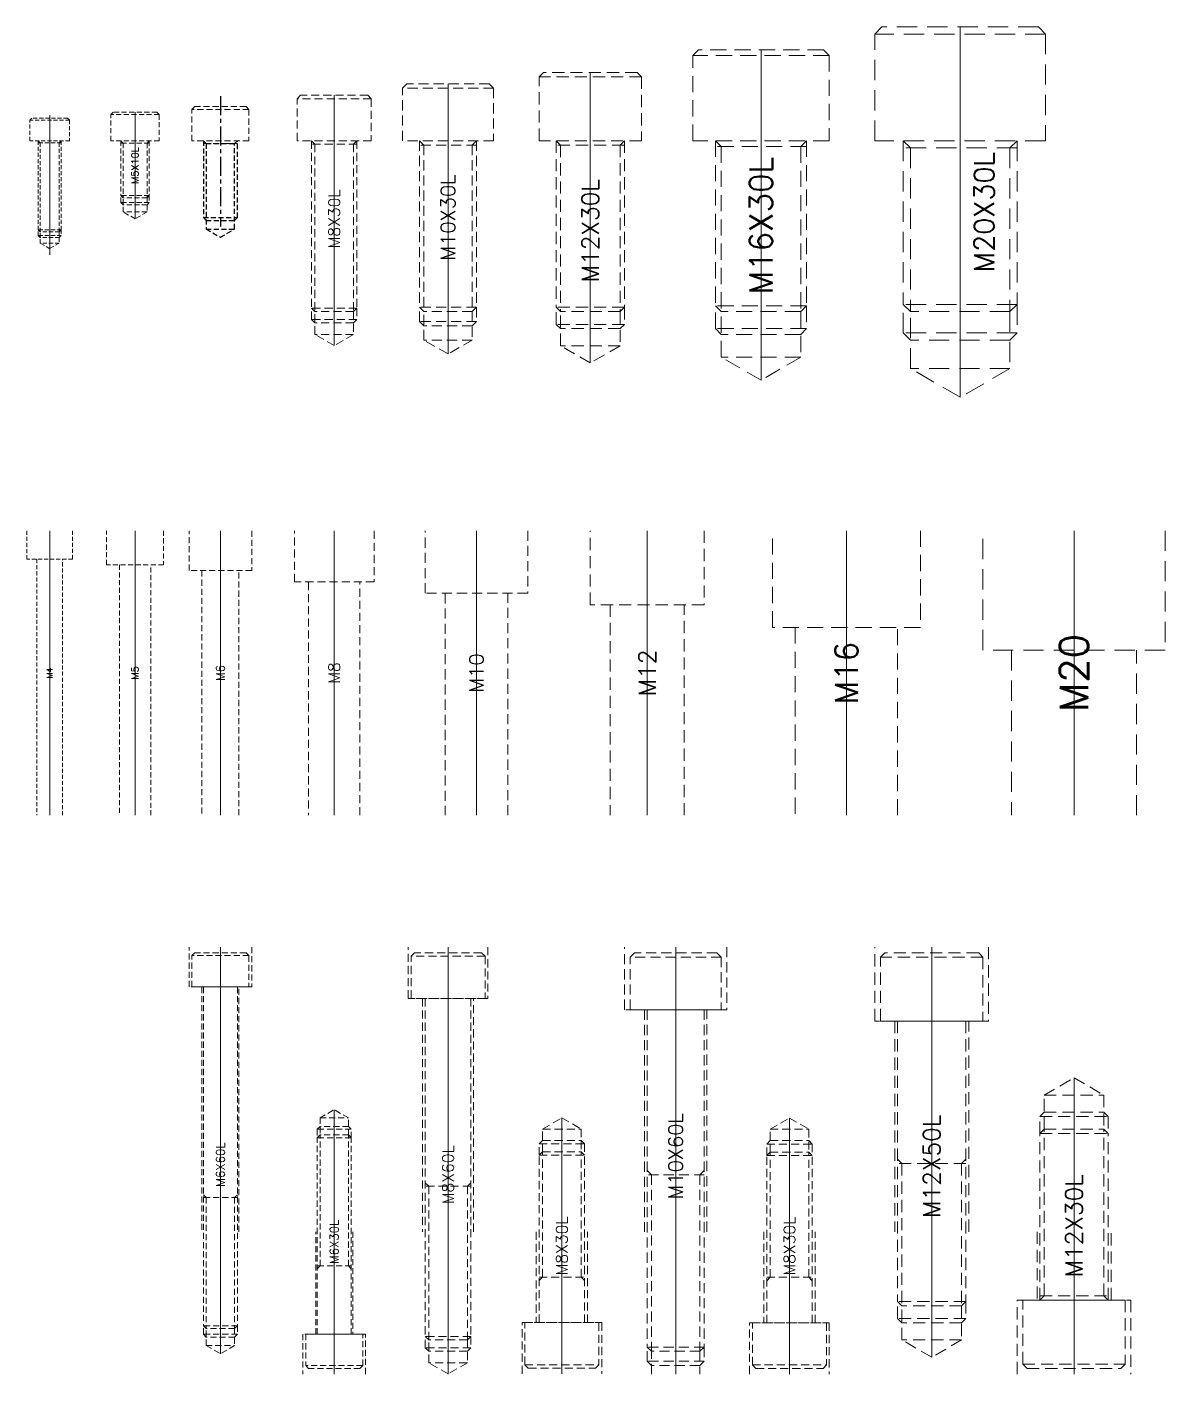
# Model space of a CAD drawing. Header units: millimetres. Extents: x -190 to 12889, y -227 to 3957.
# Drawn here: x 5207.6 to 5407.6, y -227 to 9.6 of the extents above; entities that cross this region are included whole.
import ezdxf
from ezdxf.enums import TextEntityAlignment as Align

# ---------------------------------------------------------------- set-up
doc = ezdxf.new("R2010")
doc.units = ezdxf.units.MM
doc.header["$LTSCALE"] = 0.7
doc.linetypes.add('CENTER', pattern=[50.8, 31.75, -6.35, 6.35, -6.35])
doc.linetypes.add('HIDDEN', pattern=[9.525, 6.35, -3.175])
doc.layers.get('0').update_dxf_attribs({"color": 255})
doc.layers.add('AM_5', color=10, linetype='Continuous', lineweight=25)
doc.layers.add('screw', color=33, linetype='Continuous', lineweight=13)
doc.layers.add('DTAM', color=6, linetype='CENTER')
doc.styles.add('TXT', font='txt.shx', dxfattribs={"bigfont": 'gbcbig.shx'})

# ---------------------------------------------------------------- blocks, each defined once
blk = doc.blocks.new('ML6')
at = {"layer": 'screw', "color": 8, "linetype": 'HIDDEN', "ltscale": 0.24}
for p, q in [((-5.5, -7), (-5.5, 0)), ((5.5, 0), (5.5, -7)), ((-5, -1.5), (-4.5, -1)), ((-5, -7), (-5, -1.5)), ((5, -1.5), (-5, -1.5)), ((4.5, -1), (-4.5, -1)), ((4.5, -1), (5, -1.5)), ((5, -1.5), (5, -7)), ((5.5, -7), (-5.5, -7)), ((5, -7), (-5, -7)), ((-3.25, -7), (-3.25, -50)), ((-3, -7), (-3, -66.5)), ((3, -7), (3, -66.5)), ((3.25, -50), (3.25, -7)), ((3, -44), (-3, -44)), ((-2.5, -67), (-3, -66.5)), ((2.5, -67), (-2.5, -67)), ((-2.5, -70), (-2.5, -67)), ((3, -66.5), (2.5, -67)), ((2.5, -67), (2.5, -70)), ((-2.5, -70), (0, -71.44)), ((-2.5, -70), (2.5, -70)), ((2.5, -70), (0, -71.44))]:
    blk.add_line(p, q, dxfattribs=at)
at = {"layer": 'screw', "color": 1, "linetype": 'CENTER', "ltscale": 3.81}
blk.add_line((0, 0), (0, -71.44), dxfattribs=at)
at = {"layer": 'screw', "color": 92, "linetype": 'HIDDEN', "ltscale": 0.24}
for p, q in [((-2.5, -44), (-3, -43.5)), ((-2.5, -44), (-2.5, -67)), ((3, -43.5), (2.5, -44)), ((2.5, -44), (2.5, -67)), ((-3, -68), (-3, -66.5)), ((3, -66.5), (-3, -66.5)), ((-2.5, -68.5), (-3, -68)), ((3, -68), (-3, -68)), ((2.5, -68.5), (-2.5, -68.5)), ((3, -68), (2.5, -68.5)), ((3, -66.5), (3, -68))]:
    blk.add_line(p, q, dxfattribs=at)
at = {"layer": 'screw', "color": 6, "linetype": 'HIDDEN', "ltscale": 0.24, "style": 'TXT'}
blk.add_text('M6X60L', height=1.5, rotation=90, dxfattribs=at).set_placement((0, -38.22), align=Align.MIDDLE)
blk = doc.blocks.new('MLD6')
at = {"layer": 'screw', "color": 8, "linetype": 'HIDDEN', "ltscale": 0.24}
for p, q in [((-2.5, 45), (0, 46.44)), ((-2.5, 45), (-2.5, 42)), ((-2.5, 45), (2.5, 45)), ((2.5, 45), (0, 46.44)), ((2.5, 42), (2.5, 45)), ((-2.5, 42), (-3, 41.5)), ((-3, 7), (-3, 41.5)), ((2.5, 42), (-2.5, 42)), ((3, 41.5), (2.5, 42)), ((3, 7), (3, 41.5)), ((-3.25, 7), (-3.25, 25)), ((3.25, 25), (3.25, 7)), ((3, 19), (-3, 19)), ((5.5, 7), (-5.5, 7)), ((-5.5, 7), (-5.5, 0)), ((5, 7), (-5, 7)), ((-5, 7), (-5, 1.5)), ((5, 1.5), (5, 7)), ((5.5, 0), (5.5, 7)), ((-5, 1.5), (-4.5, 1)), ((5, 1.5), (-5, 1.5)), ((4.5, 1), (-4.5, 1)), ((4.5, 1), (5, 1.5))]:
    blk.add_line(p, q, dxfattribs=at)
at = {"layer": 'screw', "color": 1, "linetype": 'CENTER', "ltscale": 3.81}
blk.add_line((0, 0), (0, 46.44), dxfattribs=at)
at = {"layer": 'screw', "color": 92, "linetype": 'HIDDEN', "ltscale": 0.24}
for p, q in [((-2.5, 43.5), (-3, 43)), ((-3, 43), (-3, 41.5)), ((3, 43), (-3, 43)), ((2.5, 43.5), (-2.5, 43.5)), ((3, 43), (2.5, 43.5)), ((3, 41.5), (3, 43)), ((3, 41.5), (-3, 41.5)), ((-2.5, 19), (-2.5, 42)), ((2.5, 19), (2.5, 42)), ((-2.5, 19), (-3, 18.5)), ((3, 18.5), (2.5, 19))]:
    blk.add_line(p, q, dxfattribs=at)
at = {"layer": 'screw', "color": 6, "linetype": 'HIDDEN', "ltscale": 0.24, "style": 'TXT'}
blk.add_text('M6X30L', height=1.5, rotation=90, dxfattribs=at).set_placement((0, 23.22), align=Align.MIDDLE)
blk = doc.blocks.new('ML8')
at = {"layer": 'screw', "color": 8, "linetype": 'HIDDEN', "ltscale": 0.32}
for p, q in [((-7, -9), (-7, 0)), ((7, 0), (7, -9)), ((-6.5, -1.6), (-5.9, -1)), ((-6.5, -9), (-6.5, -1.6)), ((6.5, -1.6), (-6.5, -1.6)), ((5.9, -1), (-5.9, -1)), ((5.9, -1), (6.5, -1.6)), ((6.5, -1.6), (6.5, -9)), ((7, -9), (-7, -9)), ((6.5, -9), (-6.5, -9)), ((-4.5, -9), (-4.5, -50)), ((-4, -9), (-4, -68.4)), ((4, -9), (4, -68.4)), ((4.5, -50), (4.5, -9)), ((4, -42), (-4, -42)), ((-3.4, -69), (-4, -68.4)), ((4, -68.4), (3.4, -69)), ((3.4, -69), (-3.4, -69)), ((-3.4, -73), (-3.4, -69)), ((3.4, -69), (3.4, -73)), ((0, -74.96), (-3.4, -73)), ((3.4, -73), (-3.4, -73)), ((3.4, -73), (0, -74.96))]:
    blk.add_line(p, q, dxfattribs=at)
at = {"layer": 'screw', "color": 1, "linetype": 'CENTER', "ltscale": 3.81}
blk.add_line((0, -75), (0, 0), dxfattribs=at)
at = {"layer": 'screw', "color": 92, "linetype": 'HIDDEN', "ltscale": 0.32}
for p, q in [((-3.4, -42), (-4, -41.4)), ((-3.4, -42), (-3.4, -69)), ((4, -41.4), (3.4, -42)), ((3.4, -42), (3.4, -69)), ((-4, -70.4), (-4, -68.4)), ((4, -68.4), (-4, -68.4)), ((4, -68.4), (4, -70.4)), ((-3.4, -71), (-4, -70.4)), ((4, -70.4), (-4, -70.4)), ((4, -70.4), (3.4, -71)), ((3.4, -71), (-3.4, -71))]:
    blk.add_line(p, q, dxfattribs=at)
at = {"layer": 'screw', "color": 6, "linetype": 'HIDDEN', "ltscale": 0.32, "style": 'TXT'}
blk.add_text('M8X60L', height=2, rotation=90, dxfattribs=at).set_placement((0, -39.98), align=Align.MIDDLE)
blk = doc.blocks.new('MLD8')
at = {"layer": 'screw', "color": 8, "linetype": 'HIDDEN', "ltscale": 0.32}
for p, q in [((-3.4, 43), (0, 44.96)), ((0, 44.96), (3.4, 43)), ((-3.4, 39), (-3.4, 43)), ((-3.4, 43), (3.4, 43)), ((3.4, 43), (3.4, 39)), ((-4, 38.4), (-3.4, 39)), ((-4, 9), (-4, 38.4)), ((-3.4, 39), (3.4, 39)), ((3.4, 39), (4, 38.4)), ((4, 9), (4, 38.4)), ((-4.5, 24.96), (-4.5, 9)), ((4.5, 9), (4.5, 24.96)), ((-4, 17), (4, 17)), ((-7, 0), (-7, 9)), ((-7, 9), (7, 9)), ((-6.5, 1.6), (-6.5, 9)), ((-6.5, 9), (6.5, 9)), ((6.5, 9), (6.5, 1.6)), ((7, 9), (7, 0)), ((-5.9, 1), (-6.5, 1.6)), ((-6.5, 1.6), (6.5, 1.6)), ((-5.9, 1), (5.9, 1)), ((6.5, 1.6), (5.9, 1))]:
    blk.add_line(p, q, dxfattribs=at)
at = {"layer": 'screw', "color": 1, "linetype": 'CENTER', "ltscale": 5.08}
blk.add_line((0, 0), (0, 44.96), dxfattribs=at)
at = {"layer": 'screw', "color": 92, "linetype": 'HIDDEN', "ltscale": 0.32}
for p, q in [((-4, 40.4), (-3.4, 41)), ((-4, 38.4), (-4, 40.4)), ((-4, 40.4), (4, 40.4)), ((-3.4, 41), (3.4, 41)), ((3.4, 41), (4, 40.4)), ((4, 40.4), (4, 38.4)), ((-4, 38.4), (4, 38.4)), ((-3.4, 17), (-3.4, 39)), ((3.4, 17), (3.4, 39)), ((-4, 16.4), (-3.4, 17)), ((3.4, 17), (4, 16.4))]:
    blk.add_line(p, q, dxfattribs=at)
at = {"layer": 'screw', "color": 6, "linetype": 'HIDDEN', "ltscale": 0.32, "style": 'TXT'}
blk.add_text('M8X30L', height=2, rotation=90, dxfattribs=at).set_placement((0, 22.48), align=Align.MIDDLE)
blk = doc.blocks.new('ML10')
at = {"layer": 'screw', "color": 8, "linetype": 'HIDDEN', "ltscale": 0.4}
for p, q in [((-9, -11), (-9, 0)), ((9, 0), (9, -11)), ((-8, -1.75), (-7.25, -1)), ((-8, -11), (-8, -1.75)), ((8, -1.75), (-8, -1.75)), ((7.25, -1), (-7.25, -1)), ((7.25, -1), (8, -1.75)), ((8, -1.75), (8, -11)), ((9, -11), (-9, -11)), ((8, -11), (-8, -11)), ((-5.5, -11), (-5.5, -50)), ((-5, -11), (-5, -70.25)), ((5, -11), (5, -70.25)), ((5.5, -50), (5.5, -11)), ((5, -40), (-5, -40)), ((-4.25, -71), (-5, -70.25)), ((5, -70.25), (4.25, -71)), ((4.25, -71), (-4.25, -71)), ((-4.25, -75), (-4.25, -71)), ((4.25, -71), (4.25, -75))]:
    blk.add_line(p, q, dxfattribs=at)
at = {"layer": 'screw', "color": 1, "linetype": 'CENTER', "ltscale": 6.35}
blk.add_line((0, 0), (0, -75), dxfattribs=at)
at = {"layer": 'screw', "color": 92, "linetype": 'HIDDEN', "ltscale": 0.4}
for p, q in [((-4.25, -40), (-5, -39.25)), ((-4.25, -40), (-4.25, -71)), ((5, -39.25), (4.25, -40)), ((4.25, -40), (4.25, -71)), ((-5, -72.75), (-5, -70.25)), ((5, -70.25), (-5, -70.25)), ((5, -70.25), (5, -72.75)), ((-4.25, -73.5), (-5, -72.75)), ((5, -72.75), (-5, -72.75)), ((5, -72.75), (4.25, -73.5)), ((4.25, -73.5), (-4.25, -73.5))]:
    blk.add_line(p, q, dxfattribs=at)
at = {"layer": 'screw', "color": 6, "linetype": 'HIDDEN', "ltscale": 0.4, "style": 'TXT'}
blk.add_text('M10X60L', height=2.5, rotation=90, dxfattribs=at).set_placement((0, -36.73), align=Align.MIDDLE)
blk = doc.blocks.new('MLD10')
at = {"layer": 'screw', "color": 8, "linetype": 'HIDDEN', "ltscale": 0.32}
for p, q in [((-3.4, 43), (0, 44.96)), ((0, 44.96), (3.4, 43)), ((-3.4, 39), (-3.4, 43)), ((-3.4, 43), (3.4, 43)), ((3.4, 43), (3.4, 39)), ((-4, 38.4), (-3.4, 39)), ((-4, 9), (-4, 38.4)), ((-3.4, 39), (3.4, 39)), ((3.4, 39), (4, 38.4)), ((4, 9), (4, 38.4)), ((-4.5, 25), (-4.5, 9)), ((4.5, 9), (4.5, 25)), ((-4, 17), (4, 17)), ((-7, 0), (-7, 9)), ((-7, 9), (7, 9)), ((-6.5, 1.6), (-6.5, 9)), ((-6.5, 9), (6.5, 9)), ((6.5, 9), (6.5, 1.6)), ((7, 9), (7, 0)), ((-5.9, 1), (-6.5, 1.6)), ((-6.5, 1.6), (6.5, 1.6)), ((-5.9, 1), (5.9, 1)), ((6.5, 1.6), (5.9, 1))]:
    blk.add_line(p, q, dxfattribs=at)
at = {"layer": 'screw', "color": 1, "linetype": 'CENTER', "ltscale": 5.08}
blk.add_line((0, 0), (0, 44.96), dxfattribs=at)
at = {"layer": 'screw', "color": 92, "linetype": 'HIDDEN', "ltscale": 0.32}
for p, q in [((-4, 40.4), (-3.4, 41)), ((-4, 38.4), (-4, 40.4)), ((-4, 40.4), (4, 40.4)), ((-3.4, 41), (3.4, 41)), ((3.4, 41), (4, 40.4)), ((4, 40.4), (4, 38.4)), ((-4, 38.4), (4, 38.4)), ((-3.4, 17), (-3.4, 39)), ((3.4, 17), (3.4, 39)), ((-4, 16.4), (-3.4, 17)), ((3.4, 17), (4, 16.4))]:
    blk.add_line(p, q, dxfattribs=at)
at = {"layer": 'screw', "color": 6, "linetype": 'HIDDEN', "ltscale": 0.32, "style": 'TXT'}
blk.add_text('M8X30L', height=2, rotation=90, dxfattribs=at).set_placement((0, 22.48), align=Align.MIDDLE)
blk = doc.blocks.new('ML12')
at = {"layer": 'screw', "color": 8, "linetype": 'HIDDEN', "ltscale": 0.48}
for p, q in [((-10, -13), (-10, 0)), ((10, 0), (10, -13)), ((-9, -1.75), (-8.25, -1)), ((-9, -13), (-9, -1.75)), ((9, -1.75), (-9, -1.75)), ((8.25, -1), (-8.25, -1)), ((8.25, -1), (9, -1.75)), ((9, -1.75), (9, -13)), ((10, -13), (-10, -13)), ((9, -13), (-9, -13)), ((-6.5, -13), (-6.5, -50)), ((-6, -13), (-6, -62.25)), ((6, -13), (6, -62.25)), ((6.5, -50), (6.5, -13)), ((6, -38), (-6, -38)), ((-5.25, -63), (-6, -62.25)), ((5.25, -63), (-5.25, -63)), ((-5.25, -69), (-5.25, -63)), ((6, -62.25), (5.25, -63)), ((5.25, -63), (5.25, -69)), ((0, -72.03), (-5.25, -69)), ((5.25, -69), (-5.25, -69)), ((5.25, -69), (0, -72.03))]:
    blk.add_line(p, q, dxfattribs=at)
at = {"layer": 'screw', "color": 1, "linetype": 'CENTER', "ltscale": 7.62}
blk.add_line((0, 0), (0, -72.03), dxfattribs=at)
at = {"layer": 'screw', "color": 92, "linetype": 'HIDDEN', "ltscale": 0.48}
for p, q in [((-5.25, -38), (-6, -37.25)), ((6, -37.25), (5.25, -38)), ((-5.25, -38), (-5.25, -63)), ((5.25, -38), (5.25, -63)), ((-6, -65.25), (-6, -62.25)), ((6, -62.25), (-6, -62.25)), ((6, -62.25), (6, -65.25)), ((-5.25, -66), (-6, -65.25)), ((6, -65.25), (-6, -65.25)), ((5.25, -66), (-5.25, -66)), ((6, -65.25), (5.25, -66))]:
    blk.add_line(p, q, dxfattribs=at)
at = {"layer": 'screw', "color": 6, "linetype": 'HIDDEN', "ltscale": 0.48, "style": 'TXT'}
blk.add_text('M12X50L', height=3, rotation=90, dxfattribs=at).set_placement((0, -38.52), align=Align.MIDDLE)
blk = doc.blocks.new('MLD12')
at = {"layer": 'screw', "color": 8, "linetype": 'HIDDEN', "ltscale": 0.48}
for p, q in [((-5.25, 36), (0, 39.03)), ((0, 39.03), (5.25, 36)), ((-5.25, 30), (-5.25, 36)), ((-5.25, 36), (5.25, 36)), ((5.25, 36), (5.25, 30)), ((-6, 29.25), (-5.25, 30)), ((-6, 0), (-6, 29.25)), ((-5.25, 30), (5.25, 30)), ((5.25, 30), (6, 29.25)), ((6, 0), (6, 29.25)), ((-6.5, 12), (-6.5, 0)), ((6.5, 0), (6.5, 12)), ((-10, -13), (-10, 0)), ((-10, 0), (10, 0)), ((-9, -11.25), (-9, 0)), ((-9, 0), (9, 0)), ((-6, 0.75), (6, 0.75)), ((9, 0), (9, -11.25)), ((10, 0), (10, -13)), ((-8.25, -12), (-9, -11.25)), ((-9, -11.25), (9, -11.25)), ((9, -11.25), (8.25, -12)), ((-8.25, -12), (8.25, -12))]:
    blk.add_line(p, q, dxfattribs=at)
at = {"layer": 'screw', "color": 1, "linetype": 'CENTER', "ltscale": 7.62}
blk.add_line((0, 39.03), (0, -13), dxfattribs=at)
at = {"layer": 'screw', "color": 92, "linetype": 'HIDDEN', "ltscale": 0.48}
for p, q in [((-6, 32.25), (-5.25, 33)), ((-6, 29.25), (-6, 32.25)), ((-6, 32.25), (6, 32.25)), ((-5.25, 33), (5.25, 33)), ((5.25, 33), (6, 32.25)), ((6, 32.25), (6, 29.25)), ((-6, 29.25), (6, 29.25)), ((-5.25, 0.75), (-5.25, 30)), ((5.25, 0.75), (5.25, 30)), ((-6, 0), (-5.25, 0.75)), ((5.25, 0.75), (6, 0))]:
    blk.add_line(p, q, dxfattribs=at)
at = {"layer": 'screw', "color": 6, "linetype": 'HIDDEN', "ltscale": 0.48, "style": 'TXT'}
blk.add_text('M12X30L', height=3, rotation=90, dxfattribs=at).set_placement((0, 13.02), align=Align.MIDDLE)
blk = doc.blocks.new('MB6')
at = {"layer": 'screw', "color": 8, "linetype": 'HIDDEN', "ltscale": 0.24}
for p, q in [((-5.5, -7), (-5.5, 0)), ((5.5, 0), (5.5, -7)), ((5.5, -7), (-5.5, -7)), ((-3.25, -7), (-3.25, -50)), ((3.25, -50), (3.25, -7))]:
    blk.add_line(p, q, dxfattribs=at)
at = {"layer": 'screw', "color": 1, "linetype": 'CENTER', "ltscale": 3.81}
blk.add_line((0, 0), (0, -50), dxfattribs=at)
at = {"layer": 'screw', "color": 6, "linetype": 'HIDDEN', "ltscale": 0.24, "style": 'TXT'}
blk.add_text('M6', height=1.5, rotation=90, dxfattribs=at).set_placement((0, -25), align=Align.MIDDLE)
blk = doc.blocks.new('MB8')
at = {"layer": 'screw', "color": 8, "linetype": 'HIDDEN', "ltscale": 0.32}
for p, q in [((-7, -9), (-7, 0)), ((7, 0), (7, -9)), ((7, -9), (-7, -9)), ((-4.5, -9), (-4.5, -50)), ((4.5, -50), (4.5, -9))]:
    blk.add_line(p, q, dxfattribs=at)
at = {"layer": 'screw', "color": 1, "linetype": 'CENTER', "ltscale": 5.08}
blk.add_line((0, 0), (0, -50), dxfattribs=at)
at = {"layer": 'screw', "color": 6, "linetype": 'HIDDEN', "ltscale": 0.32, "style": 'TXT'}
blk.add_text('M8', height=2, rotation=90, dxfattribs=at).set_placement((0, -25), align=Align.MIDDLE)
blk = doc.blocks.new('MB10')
at = {"layer": 'screw', "color": 8, "linetype": 'HIDDEN', "ltscale": 0.4}
for p, q in [((-9, -11), (-9, 0)), ((9, 0), (9, -11)), ((9, -11), (-9, -11)), ((-5.5, -11), (-5.5, -50)), ((5.5, -50), (5.5, -11))]:
    blk.add_line(p, q, dxfattribs=at)
at = {"layer": 'screw', "color": 1, "linetype": 'CENTER', "ltscale": 6.35}
blk.add_line((0, 0), (0, -50), dxfattribs=at)
at = {"layer": 'screw', "color": 6, "linetype": 'HIDDEN', "ltscale": 0.4, "style": 'TXT'}
blk.add_text('M10', height=2.5, rotation=90, dxfattribs=at).set_placement((0, -25), align=Align.MIDDLE)
blk = doc.blocks.new('MB12')
at = {"layer": 'screw', "color": 8, "linetype": 'HIDDEN', "ltscale": 0.48}
for p, q in [((-10, -13), (-10, 0)), ((10, 0), (10, -13)), ((10, -13), (-10, -13)), ((-6.5, -13), (-6.5, -50)), ((6.5, -50), (6.5, -13))]:
    blk.add_line(p, q, dxfattribs=at)
at = {"layer": 'screw', "color": 1, "linetype": 'CENTER', "ltscale": 6.35}
blk.add_line((0, 0), (0, -50), dxfattribs=at)
at = {"layer": 'screw', "color": 6, "linetype": 'HIDDEN', "ltscale": 0.48, "style": 'TXT'}
blk.add_text('M12', height=3, rotation=90, dxfattribs=at).set_placement((0, -25), align=Align.MIDDLE)
blk = doc.blocks.new('MB16')
at = {"layer": 'screw', "color": 8, "linetype": 'HIDDEN', "ltscale": 0.64}
for p, q in [((-13, -17), (-13, 0)), ((13, 0), (13, -17)), ((13, -17), (-13, -17)), ((-9, -17), (-9, -50)), ((9, -50), (9, -17))]:
    blk.add_line(p, q, dxfattribs=at)
at = {"layer": 'screw', "color": 1, "linetype": 'CENTER', "ltscale": 6.35}
blk.add_line((0, 0), (0, -50), dxfattribs=at)
at = {"layer": 'screw', "color": 6, "linetype": 'HIDDEN', "ltscale": 0.64, "style": 'TXT'}
blk.add_text('M16', height=4, rotation=90, dxfattribs=at).set_placement((0, -25), align=Align.MIDDLE)
blk = doc.blocks.new('MB20')
at = {"layer": 'screw', "color": 8, "linetype": 'HIDDEN', "ltscale": 0.8}
for p, q in [((-16, -21), (-16, 0)), ((16, 0), (16, -21)), ((16, -21), (-16, -21)), ((-11, -21), (-11, -50)), ((11, -50), (11, -21))]:
    blk.add_line(p, q, dxfattribs=at)
at = {"layer": 'screw', "color": 1, "linetype": 'CENTER', "ltscale": 6.35}
blk.add_line((0, 0), (0, -50), dxfattribs=at)
at = {"layer": 'screw', "color": 6, "linetype": 'HIDDEN', "ltscale": 0.8, "style": 'TXT'}
blk.add_text('M20', height=5, rotation=90, dxfattribs=at).set_placement((0, -25), align=Align.MIDDLE)
blk = doc.blocks.new('MT6')
at = {"layer": 'AM_5', "color": 94, "linetype": 'HIDDEN', "ltscale": 0.2}
for p, q in [((-3, 0), (-3, -13.5)), ((3, -13.5), (3, 0)), ((-3, -13.5), (-2.5, -14)), ((-3, -13.5), (3, -13.5)), ((-2.5, -14), (2.5, -14)), ((2.5, -14), (3, -13.5))]:
    blk.add_line(p, q, dxfattribs=at)
at = {"layer": 'AM_5', "color": 8, "linetype": 'HIDDEN', "ltscale": 0.2}
for p, q in [((-3, 0), (-2.5, -0.5)), ((2.5, -0.5), (3, 0)), ((-2.5, -0.5), (2.5, -0.5)), ((-2.5, -0.5), (-2.5, -15.5)), ((2.5, -15.5), (2.5, -0.5)), ((-2.5, -15.5), (0, -16.94)), ((-2.5, -15.5), (2.5, -15.5)), ((0, -16.94), (2.5, -15.5))]:
    blk.add_line(p, q, dxfattribs=at)
at = {"layer": 'DTAM', "color": 1, "linetype": 'CENTER', "ltscale": 0.15}
blk.add_line((0, 7.85), (0, -15.04), dxfattribs=at)
at = {"layer": 'screw', "color": 8, "linetype": 'HIDDEN', "ltscale": 0.24}
for p, q in [((-5, 5.5), (-4.5, 6)), ((-5, 0), (-5, 5.5)), ((5, 5.5), (-5, 5.5)), ((4.5, 6), (-4.5, 6)), ((4.5, 6), (5, 5.5)), ((5, 5.5), (5, 0)), ((5, 0), (-5, 0)), ((3, -0.5), (-3, -0.5))]:
    blk.add_line(p, q, dxfattribs=at)
at = {"layer": 'screw', "color": 92, "linetype": 'HIDDEN', "ltscale": 0.24}
for p, q in [((-2.5, -0.5), (-3, 0)), ((3, 0), (2.5, -0.5))]:
    blk.add_line(p, q, dxfattribs=at)
blk = doc.blocks.new('MT8')
at = {"layer": 'screw', "color": 8, "linetype": 'HIDDEN', "ltscale": 0.32}
for p, q in [((-6.5, 7.4), (-5.9, 8)), ((-6.5, 0), (-6.5, 7.4)), ((6.5, 7.4), (-6.5, 7.4)), ((5.9, 8), (-5.9, 8)), ((5.9, 8), (6.5, 7.4)), ((6.5, 7.4), (6.5, 0)), ((6.5, 0), (-6.5, 0)), ((-4, 0), (-4, -29.4)), ((4, 0), (4, -29.4)), ((4, -0.6), (-4, -0.6)), ((-3.4, -30), (-4, -29.4)), ((3.4, -30), (-3.4, -30)), ((-3.4, -34), (-3.4, -30)), ((4, -29.4), (3.4, -30)), ((3.4, -30), (3.4, -34)), ((0, -35.96), (-3.4, -34)), ((3.4, -34), (-3.4, -34)), ((3.4, -34), (0, -35.96))]:
    blk.add_line(p, q, dxfattribs=at)
at = {"layer": 'screw', "color": 1, "linetype": 'CENTER', "ltscale": 5.08}
blk.add_line((0, 8), (0, -35.96), dxfattribs=at)
at = {"layer": 'screw', "color": 92, "linetype": 'HIDDEN', "ltscale": 0.32}
for p, q in [((-3.4, -0.6), (-4, 0)), ((4, 0), (3.4, -0.6)), ((-3.4, -0.6), (-3.4, -30)), ((3.4, -0.6), (3.4, -30)), ((-4, -31.4), (-4, -29.4)), ((4, -29.4), (-4, -29.4)), ((4, -29.4), (4, -31.4)), ((-3.4, -32), (-4, -31.4)), ((4, -31.4), (-4, -31.4)), ((3.4, -32), (-3.4, -32)), ((4, -31.4), (3.4, -32))]:
    blk.add_line(p, q, dxfattribs=at)
at = {"layer": 'screw', "color": 6, "linetype": 'HIDDEN', "ltscale": 0.32, "style": 'TXT'}
blk.add_text('M8X30L', height=2, rotation=90, dxfattribs=at).set_placement((0, -13.72), align=Align.MIDDLE)
blk = doc.blocks.new('MT10')
at = {"layer": 'screw', "color": 8, "linetype": 'HIDDEN', "ltscale": 0.4}
for p, q in [((-8, 9.25), (-7.25, 10)), ((7.25, 10), (-7.25, 10)), ((7.25, 10), (8, 9.25)), ((-8, 0), (-8, 9.25)), ((8, 9.25), (-8, 9.25)), ((8, 9.25), (8, 0)), ((8, 0), (-8, 0)), ((-5, 0), (-5, -29.25)), ((5, 0), (5, -29.25)), ((5, -0.75), (-5, -0.75)), ((-4.25, -30), (-5, -29.25)), ((4.25, -30), (-4.25, -30)), ((-4.25, -35), (-4.25, -30)), ((5, -29.25), (4.25, -30)), ((4.25, -30), (4.25, -35)), ((0, -37.45), (-4.25, -35)), ((4.25, -35), (-4.25, -35)), ((4.25, -35), (0, -37.45))]:
    blk.add_line(p, q, dxfattribs=at)
at = {"layer": 'screw', "color": 1, "linetype": 'CENTER', "ltscale": 6.35}
blk.add_line((0, 10), (0, -37.45), dxfattribs=at)
at = {"layer": 'screw', "color": 92, "linetype": 'HIDDEN', "ltscale": 0.4}
for p, q in [((-4.25, -0.75), (-5, 0)), ((5, 0), (4.25, -0.75)), ((-4.25, -0.75), (-4.25, -30)), ((4.25, -0.75), (4.25, -30)), ((-5, -31.75), (-5, -29.25)), ((5, -29.25), (-5, -29.25)), ((5, -29.25), (5, -31.75)), ((-4.25, -32.5), (-5, -31.75)), ((5, -31.75), (-5, -31.75)), ((4.25, -32.5), (-4.25, -32.5)), ((5, -31.75), (4.25, -32.5))]:
    blk.add_line(p, q, dxfattribs=at)
at = {"layer": 'screw', "color": 6, "linetype": 'HIDDEN', "ltscale": 0.4, "style": 'TXT'}
blk.add_text('M10X30L', height=2.5, rotation=90, dxfattribs=at).set_placement((0, -13.47), align=Align.MIDDLE)
blk = doc.blocks.new('MT12')
at = {"layer": 'screw', "color": 8, "linetype": 'HIDDEN', "ltscale": 0.48}
for p, q in [((-9, 11.25), (-8.25, 12)), ((8.25, 12), (-8.25, 12)), ((8.25, 12), (9, 11.25)), ((-9, 0), (-9, 11.25)), ((9, 11.25), (-9, 11.25)), ((9, 11.25), (9, 0)), ((9, 0), (-9, 0)), ((-6, 0), (-6, -29.25)), ((6, 0), (6, -29.25)), ((6, -0.75), (-6, -0.75)), ((-5.25, -30), (-6, -29.25)), ((5.25, -30), (-5.25, -30)), ((-5.25, -36), (-5.25, -30)), ((6, -29.25), (5.25, -30)), ((5.25, -30), (5.25, -36)), ((0, -39.03), (-5.25, -36)), ((5.25, -36), (-5.25, -36)), ((5.25, -36), (0, -39.03))]:
    blk.add_line(p, q, dxfattribs=at)
at = {"layer": 'screw', "color": 1, "linetype": 'CENTER', "ltscale": 7.62}
blk.add_line((0, 12), (0, -39.03), dxfattribs=at)
at = {"layer": 'screw', "color": 92, "linetype": 'HIDDEN', "ltscale": 0.48}
for p, q in [((-5.25, -0.75), (-6, 0)), ((6, 0), (5.25, -0.75)), ((-5.25, -0.75), (-5.25, -30)), ((5.25, -0.75), (5.25, -30)), ((-6, -32.25), (-6, -29.25)), ((6, -29.25), (-6, -29.25)), ((6, -29.25), (6, -32.25)), ((-5.25, -33), (-6, -32.25)), ((6, -32.25), (-6, -32.25)), ((5.25, -33), (-5.25, -33)), ((6, -32.25), (5.25, -33))]:
    blk.add_line(p, q, dxfattribs=at)
at = {"layer": 'screw', "color": 6, "linetype": 'HIDDEN', "ltscale": 0.48, "style": 'TXT'}
blk.add_text('M12X30L', height=3, rotation=90, dxfattribs=at).set_placement((0, -15.82), align=Align.MIDDLE)
blk = doc.blocks.new('MT16')
at = {"layer": 'screw', "color": 8, "linetype": 'HIDDEN', "ltscale": 0.64}
for p, q in [((-12, 15), (-11, 16)), ((-12, 0), (-12, 15)), ((12, 15), (-12, 15)), ((11, 16), (-11, 16)), ((11, 16), (12, 15)), ((12, 15), (12, 0)), ((12, 0), (-12, 0)), ((-8, 0), (-8, -29)), ((8, 0), (8, -29)), ((8, -1), (-8, -1)), ((-7, -30), (-8, -29)), ((7, -30), (-7, -30)), ((-7, -38), (-7, -30)), ((8, -29), (7, -30)), ((7, -30), (7, -38)), ((0, -42.04), (-7, -38)), ((7, -38), (-7, -38)), ((7, -38), (0, -42.04))]:
    blk.add_line(p, q, dxfattribs=at)
at = {"layer": 'screw', "color": 1, "linetype": 'CENTER', "ltscale": 10.16}
blk.add_line((0, 16), (0, -42.04), dxfattribs=at)
at = {"layer": 'screw', "color": 92, "linetype": 'HIDDEN', "ltscale": 0.64}
for p, q in [((-7, -1), (-8, 0)), ((8, 0), (7, -1)), ((-7, -1), (-7, -30)), ((7, -1), (7, -30)), ((-8, -33), (-8, -29)), ((8, -29), (-8, -29)), ((8, -29), (8, -33)), ((-7, -34), (-8, -33)), ((8, -33), (-8, -33)), ((8, -33), (7, -34)), ((7, -34), (-7, -34))]:
    blk.add_line(p, q, dxfattribs=at)
at = {"layer": 'screw', "color": 6, "linetype": 'HIDDEN', "ltscale": 0.64, "style": 'TXT'}
blk.add_text('M16X30L', height=4, rotation=90, dxfattribs=at).set_placement((0, -14.9), align=Align.MIDDLE)
blk = doc.blocks.new('MT20')
at = {"layer": 'screw', "color": 8, "linetype": 'HIDDEN', "ltscale": 0.8}
for p, q in [((-15, 18.75), (-13.75, 20)), ((13.75, 20), (-13.75, 20)), ((13.75, 20), (15, 18.75)), ((-15, 0), (-15, 18.75)), ((15, 18.75), (-15, 18.75)), ((15, 18.75), (15, 0)), ((15, 0), (-15, 0)), ((-10, 0), (-10, -28.75)), ((10, 0), (10, -28.75)), ((10, -1.25), (-10, -1.25)), ((-8.75, -30), (-10, -28.75)), ((8.75, -30), (-8.75, -30)), ((-8.75, -40), (-8.75, -30)), ((10, -28.75), (8.75, -30)), ((8.75, -30), (8.75, -40)), ((0, -45.05), (-8.75, -40)), ((8.75, -40), (-8.75, -40)), ((8.75, -40), (0, -45.05))]:
    blk.add_line(p, q, dxfattribs=at)
at = {"layer": 'screw', "color": 1, "linetype": 'CENTER', "ltscale": 12.7}
blk.add_line((0, 20), (0, -45.05), dxfattribs=at)
at = {"layer": 'screw', "color": 92, "linetype": 'HIDDEN', "ltscale": 0.8}
for p, q in [((-8.75, -1.25), (-10, 0)), ((10, 0), (8.75, -1.25)), ((-8.75, -1.25), (-8.75, -30)), ((8.75, -1.25), (8.75, -30)), ((-10, -33.75), (-10, -28.75)), ((10, -28.75), (-10, -28.75)), ((10, -28.75), (10, -33.75)), ((-8.75, -35), (-10, -33.75)), ((10, -33.75), (-10, -33.75)), ((8.75, -35), (-8.75, -35)), ((10, -33.75), (8.75, -35))]:
    blk.add_line(p, q, dxfattribs=at)
at = {"layer": 'screw', "color": 6, "linetype": 'HIDDEN', "ltscale": 0.8, "style": 'TXT'}
blk.add_text('M20X30L', height=3.5, rotation=90, dxfattribs=at).set_placement((4.21, -12.53), align=Align.MIDDLE)
blk = doc.blocks.new('MB5')
at = {"layer": 'screw', "color": 8, "linetype": 'HIDDEN', "ltscale": 0.2}
for p, q in [((-5, -6), (-5, 0)), ((5, 0), (5, -6)), ((5, -6), (-5, -6)), ((-2.75, -6), (-2.75, -50)), ((2.75, -50), (2.75, -6))]:
    blk.add_line(p, q, dxfattribs=at)
at = {"layer": 'screw', "color": 1, "linetype": 'CENTER', "ltscale": 3.175}
blk.add_line((0, 0), (0, -50), dxfattribs=at)
at = {"layer": 'screw', "color": 6, "linetype": 'HIDDEN', "ltscale": 0.2, "style": 'TXT'}
blk.add_text('M5', height=1.25, rotation=90, dxfattribs=at).set_placement((0, -25), align=Align.MIDDLE)
blk = doc.blocks.new('MB4')
at = {"layer": 'screw', "color": 8, "linetype": 'HIDDEN', "ltscale": 0.16}
for p, q in [((-4, -5), (-4, 0)), ((4, 0), (4, -5)), ((4, -5), (-4, -5)), ((-2.25, -5), (-2.25, -50)), ((2.25, -50), (2.25, -5))]:
    blk.add_line(p, q, dxfattribs=at)
at = {"layer": 'screw', "color": 1, "linetype": 'CENTER', "ltscale": 2.54}
blk.add_line((0, 0), (0, -50), dxfattribs=at)
at = {"layer": 'screw', "color": 6, "linetype": 'HIDDEN', "ltscale": 0.16, "style": 'TXT'}
blk.add_text('M4', height=1, rotation=90, dxfattribs=at).set_placement((0, -25), align=Align.MIDDLE)
blk = doc.blocks.new('MT4')
at = {"layer": 'screw', "color": 8, "linetype": 'HIDDEN', "ltscale": 0.16}
for p, q in [((-3.5, 3.65), (-3.15, 4)), ((-3.5, 0), (-3.5, 3.65)), ((3.5, 3.65), (-3.5, 3.65)), ((3.15, 4), (-3.15, 4)), ((3.15, 4), (3.5, 3.65)), ((3.5, 3.65), (3.5, 0)), ((3.5, 0), (-3.5, 0)), ((-2, 0), (-2, -15.65)), ((2, 0), (2, -15.65)), ((2, -0.35), (-2, -0.35)), ((-1.65, -16), (-2, -15.65)), ((1.65, -16), (-1.65, -16)), ((-1.65, -18), (-1.65, -16)), ((2, -15.65), (1.65, -16)), ((1.65, -16), (1.65, -18)), ((0, -18.95), (-1.65, -18)), ((1.65, -18), (-1.65, -18)), ((1.65, -18), (0, -18.95))]:
    blk.add_line(p, q, dxfattribs=at)
at = {"layer": 'screw', "color": 1, "linetype": 'CENTER', "ltscale": 2.54}
blk.add_line((0, 4.48), (0, -20.02), dxfattribs=at)
at = {"layer": 'screw', "color": 92, "linetype": 'HIDDEN', "ltscale": 0.16}
for p, q in [((-1.65, -0.35), (-2, 0)), ((2, 0), (1.65, -0.35)), ((-1.65, -0.35), (-1.65, -16)), ((1.65, -0.35), (1.65, -16)), ((-2, -16.65), (-2, -15.65)), ((2, -15.65), (-2, -15.65)), ((2, -15.65), (2, -16.65)), ((-1.65, -17), (-2, -16.65)), ((2, -16.65), (-2, -16.65)), ((1.65, -17), (-1.65, -17)), ((2, -16.65), (1.65, -17))]:
    blk.add_line(p, q, dxfattribs=at)
blk = doc.blocks.new('MT5')
at = {"layer": 'screw', "color": 8, "linetype": 'HIDDEN', "ltscale": 0.2}
for p, q in [((-4.25, 4.6), (-3.85, 5)), ((3.85, 5), (-3.85, 5)), ((3.85, 5), (4.25, 4.6)), ((-4.25, 0), (-4.25, 4.6)), ((4.25, 4.6), (-4.25, 4.6)), ((4.25, 4.6), (4.25, 0)), ((4.25, 0), (-4.25, 0)), ((-2.5, 0), (-2.5, -9.6)), ((2.5, 0), (2.5, -9.6)), ((2.5, -0.4), (-2.5, -0.4)), ((-2.1, -10), (-2.5, -9.6)), ((2.1, -10), (-2.1, -10)), ((-2.1, -12.5), (-2.1, -10)), ((2.5, -9.6), (2.1, -10)), ((2.1, -10), (2.1, -12.5)), ((0, -13.71), (-2.1, -12.5)), ((2.1, -12.5), (-2.1, -12.5)), ((2.1, -12.5), (0, -13.71))]:
    blk.add_line(p, q, dxfattribs=at)
at = {"layer": 'screw', "color": 1, "linetype": 'CENTER', "ltscale": 3.175}
blk.add_line((0, 5), (0, -13.71), dxfattribs=at)
at = {"layer": 'screw', "color": 92, "linetype": 'HIDDEN', "ltscale": 0.2}
for p, q in [((-2.1, -0.4), (-2.5, 0)), ((2.5, 0), (2.1, -0.4)), ((-2.1, -0.4), (-2.1, -10)), ((2.1, -0.4), (2.1, -10)), ((-2.5, -10.85), (-2.5, -9.6)), ((2.5, -9.6), (-2.5, -9.6)), ((-2.1, -11.25), (-2.5, -10.85)), ((2.5, -10.85), (-2.5, -10.85)), ((2.1, -11.25), (-2.1, -11.25)), ((2.5, -10.85), (2.1, -11.25)), ((2.5, -9.6), (2.5, -10.85))]:
    blk.add_line(p, q, dxfattribs=at)
at = {"layer": 'screw', "color": 6, "linetype": 'HIDDEN', "ltscale": 0.2, "style": 'TXT'}
blk.add_text('M5X10L', height=1.25, rotation=90, dxfattribs=at).set_placement((0, -4.36), align=Align.MIDDLE)

msp = doc.modelspace()

# ---------------------------------------------------------------- block references
for name, p in [('MT20', (5371.6476, -10.3893, 0.0002)), ('MT16', (5336.6476, -10.3893, 0.0002)), ('MT12', (5306.6476, -10.3893, 0.0002)), ('MT10', (5281.6476, -10.3893, 0.0002)), ('MT6', (5241.6476, -10.3893, 0.0002)), ('MT8', (5261.6476, -10.3893, 0.0002)), ('MT4', (5211.6476, -10.3893, 0.0002)), ('MT5', (5226.6476, -10.3893, 0.0002)), ('MB4', (5211.6476, -78.8811, 0.0002)), ('MB5', (5226.6476, -78.8811, 0.0002)), ('MB6', (5241.6476, -78.8811, 0.0002)), ('MB8', (5261.6476, -78.8811, 0.0002)), ('MB10', (5286.6476, -78.8811, 0.0002)), ('MB12', (5316.6476, -78.8811, 0.0002)), ('MB16', (5351.6476, -78.8811, 0.0002)), ('MB20', (5391.6476, -78.8811, 0.0002)), ('ML6', (5241.6476, -152.0308, 0.0002)), ('ML8', (5281.6476, -152.0308, 0.0002)), ('ML10', (5321.6476, -152.0308, 0.0002)), ('ML12', (5366.6476, -152.0308, 0.0002)), ('MLD12', (5391.6476, -214.0308, 0.0002)), ('MLD6', (5261.6476, -227.0308, 0.0002)), ('MLD8', (5301.6476, -226.9938, 0.0002)), ('MLD10', (5341.6476, -227.0308, 0.0002))]:
    msp.add_blockref(name, p)

doc.saveas('drawing.dxf')
